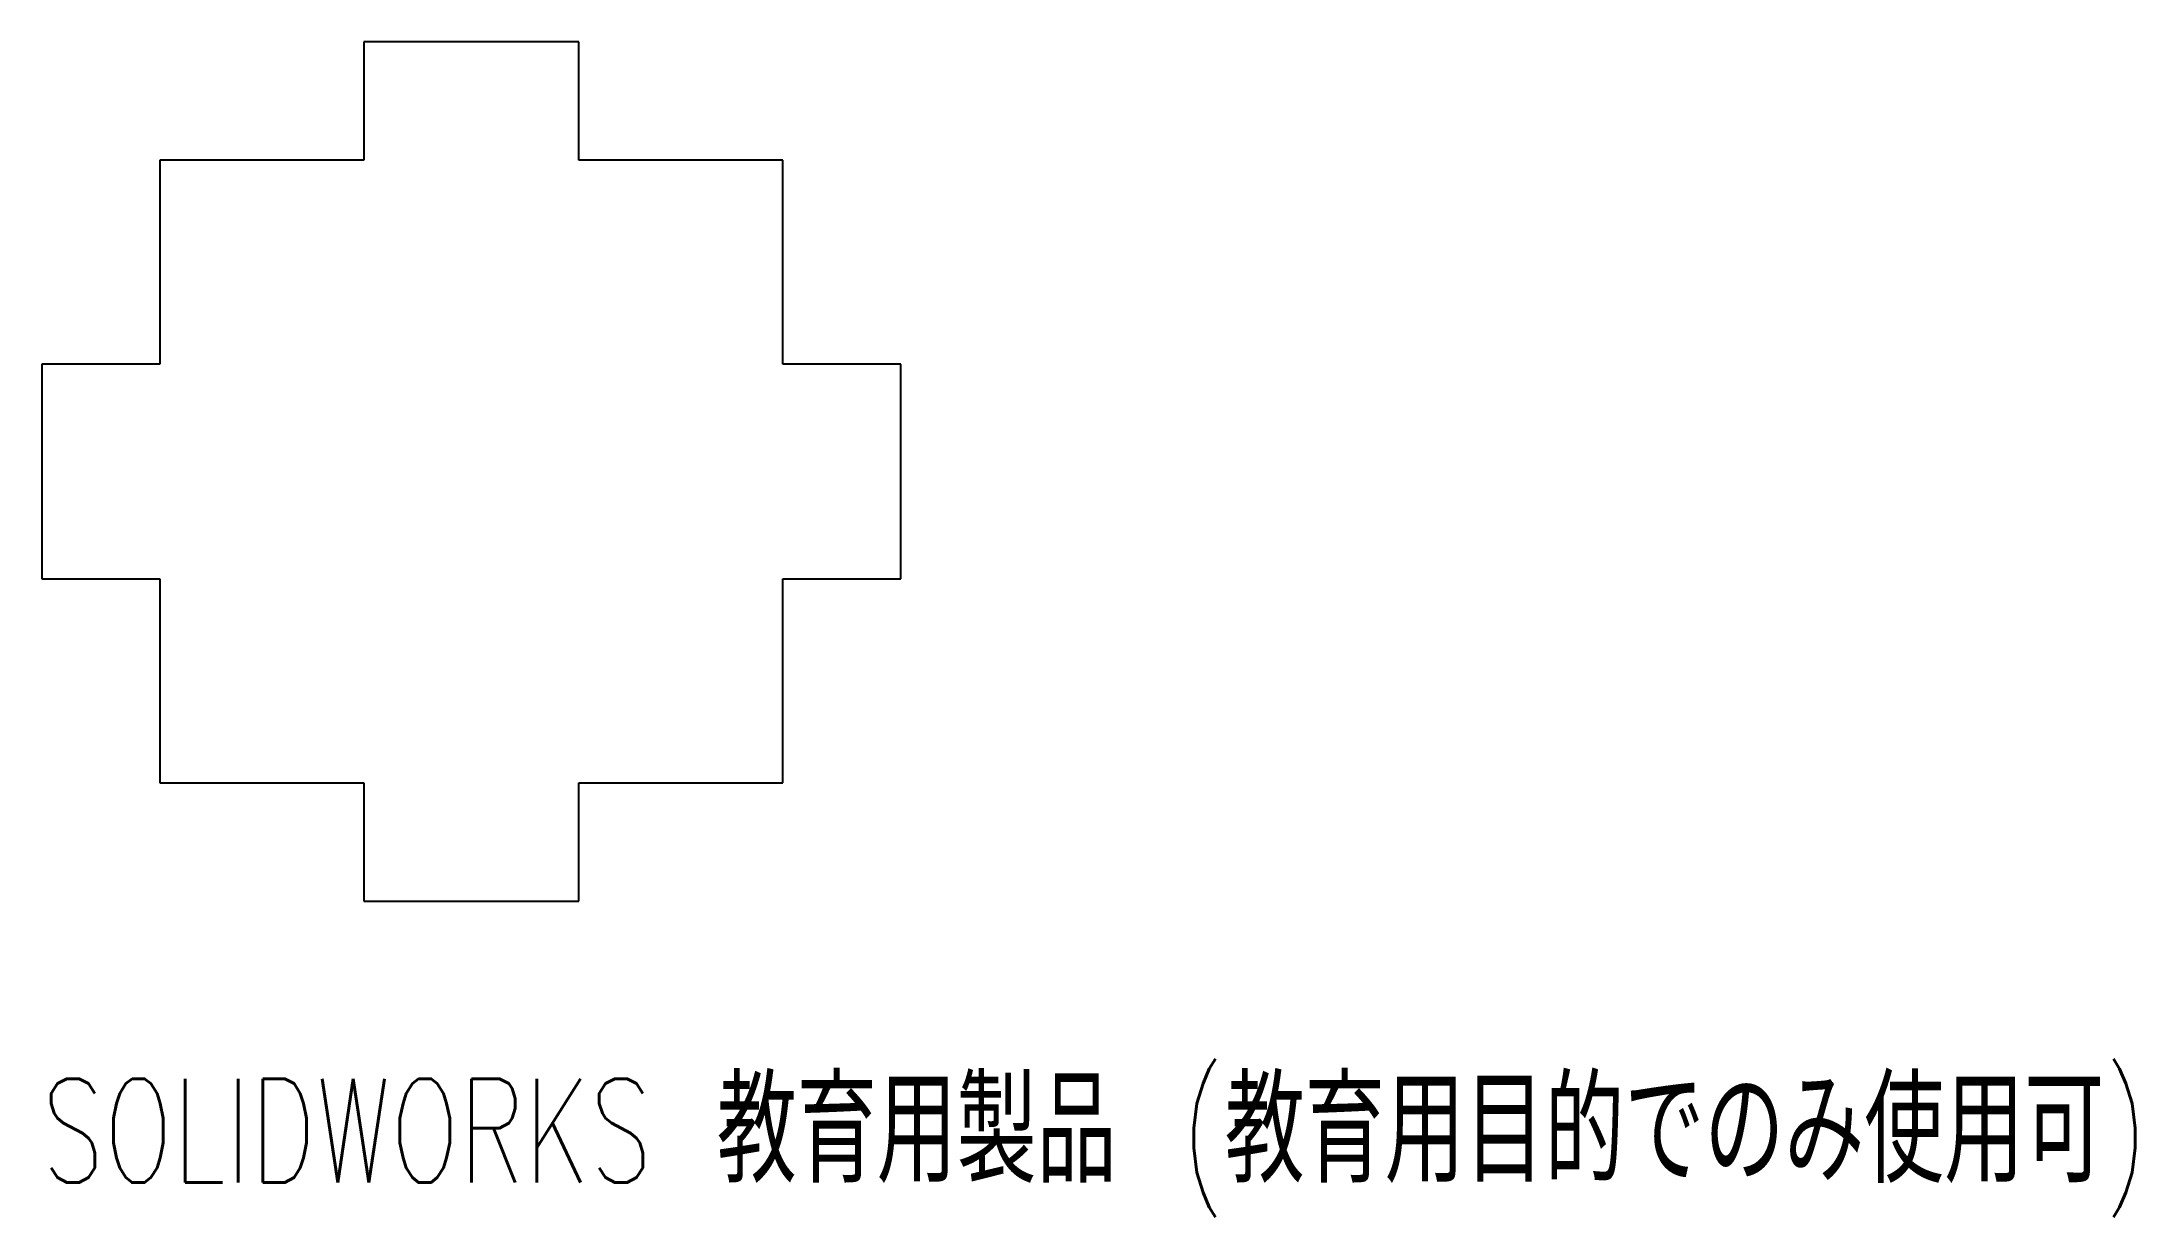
# Model space of a CAD drawing. Header units: millimetres. Extents: x -20 to 77.5, y -34.7 to 20.
import ezdxf

# ---------------------------------------------------------------- set-up
doc = ezdxf.new("R2010")
doc.units = ezdxf.units.MM
doc.styles.add('SLDTEXTSTYLE0', font='TXT', dxfattribs={"width": 0.7, "bigfont": 'bigfont'})

msp = doc.modelspace()

# ---------------------------------------------------------------- linework, layer by layer
at = {"color": 7, "linetype": 'Continuous', "lineweight": 25}
for p, q in [((5, 20), (-5, 20)), ((-5, 20), (-5, 14.5)), ((5, 14.5), (5, 20)), ((-5, 14.5), (-14.5, 14.5)), ((-14.5, 14.5), (-14.5, 5)), ((14.5, 14.5), (5, 14.5)), ((14.5, 5), (14.5, 14.5)), ((-14.5, 5), (-20, 5)), ((-20, 5), (-20, -5)), ((20, 5), (14.5, 5)), ((20, -5), (20, 5)), ((-20, -5), (-14.5, -5)), ((-14.5, -5), (-14.5, -14.5)), ((14.5, -14.5), (14.5, -5)), ((14.5, -5), (20, -5)), ((-14.5, -14.5), (-5, -14.5)), ((-5, -14.5), (-5, -20)), ((5, -20), (5, -14.5)), ((5, -14.5), (14.5, -14.5)), ((-5, -20), (5, -20))]:
    msp.add_line(p, q, dxfattribs=at)

# ---------------------------------------------------------------- texts
at = {"color": 7, "linetype": 'Continuous', "insert": (-20, -28.27), "char_height": 4.83362, "attachment_point": 1, "style": 'SLDTEXTSTYLE0'}
msp.add_mtext('SOLIDWORKS 教育用製品 (教育用目的でのみ使用可)', dxfattribs=at)

doc.saveas('drawing.dxf')
